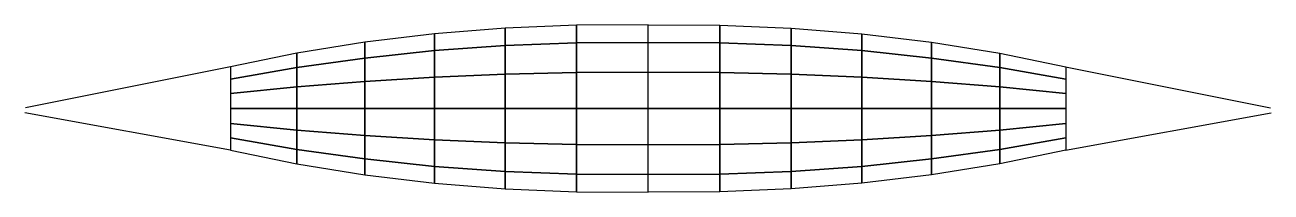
# Model space of a CAD drawing. Extents: x -0.01 to 2.98, y -0.2 to 0.2.
import ezdxf

# ---------------------------------------------------------------- set-up
doc = ezdxf.new("R2010")
doc.units = 0
doc.header["$MEASUREMENT"] = 0
doc.layers.get('0').update_dxf_attribs({"color": 8, "linetype": 'CONTINUOUS'})

msp = doc.modelspace()

# ---------------------------------------------------------------- linework, layer by layer
at = {"extrusion": (0.196116, -0.980581, 0)}
msp.add_line((0.4855, 0.1005, 1.3), (-0.0048, 0.0024, 1.55), dxfattribs=at)
at = {"extrusion": (-0.196116, -0.980581, 0)}
msp.add_line((2.4847, 0.1005, 1.3), (2.975, 0.0024, 1.55), dxfattribs=at)
at = {"extrusion": (-0.178885, -0.98387, 0)}
msp.add_line((0.4855, -0.0995, 1.3), (-0.0064, -0.0101, 1.55), dxfattribs=at)
at = {"extrusion": (0.178885, -0.98387, 0)}
msp.add_line((2.4847, -0.0995, 1.3), (2.9766, -0.0101, 1.55), dxfattribs=at)

# ---------------------------------------------------------------- meshes
at = {"color": 4}
mesh = msp.add_polymesh((7, 7), dxfattribs=at)
for k, corner in enumerate([(0.4855, -0.0995, 1.3), (0.6441, -0.1321, 1.2436), (0.8072, -0.1585, 1.1978), (0.9739, -0.1786, 1.1631), (1.1432, -0.1921, 1.1396), (1.3141, -0.1991, 1.1275), (1.4855, -0.1995, 1.1268), (0.4855, -0.0694, 1.28), (0.6441, -0.0974, 1.2193), (0.8072, -0.1203, 1.1628), (0.9739, -0.138, 1.1142), (1.1432, -0.1502, 1.0768), (1.3141, -0.1566, 1.0539), (1.4855, -0.1572, 1.0489), (0.4855, -0.0355, 1.2676), (0.6441, -0.0513, 1.2038), (0.8072, -0.0645, 1.1398), (0.9739, -0.0748, 1.0814), (1.1432, -0.082, 1.0341), (1.3141, -0.0858, 1.0037), (1.4855, -0.0862, 0.9957), (0.4855, 0.0005, 1.2633), (0.6441, 0.0005, 1.1985), (0.8072, 0.0005, 1.1318), (0.9739, 0.0005, 1.0698), (1.1432, 0.0005, 1.019), (1.3141, 0.0005, 0.9859), (1.4855, 0.0005, 0.9768), (0.4855, 0.0364, 1.2676), (0.6441, 0.0523, 1.2038), (0.8072, 0.0654, 1.1398), (0.9739, 0.0757, 1.0814), (1.1432, 0.0829, 1.0341), (1.3141, 0.0867, 1.0037), (1.4855, 0.0871, 0.9957), (0.4855, 0.0703, 1.28), (0.6441, 0.0983, 1.2193), (0.8072, 0.1212, 1.1628), (0.9739, 0.1389, 1.1142), (1.1432, 0.1511, 1.0768), (1.3141, 0.1575, 1.0539), (1.4855, 0.1581, 1.0489), (0.4855, 0.1005, 1.3), (0.6441, 0.133, 1.2436), (0.8072, 0.1594, 1.1978), (0.9739, 0.1795, 1.1631), (1.1432, 0.193, 1.1396), (1.3141, 0.2, 1.1275), (1.4855, 0.2005, 1.1268)]):
    mesh.set_mesh_vertex(divmod(k, 7), corner)
mesh = msp.add_polymesh((7, 7), dxfattribs=at)
for k, corner in enumerate([(2.4855, -0.0995, 1.3), (2.327, -0.1321, 1.2436), (2.1638, -0.1585, 1.1978), (1.9971, -0.1786, 1.1631), (1.8279, -0.1921, 1.1396), (1.657, -0.1991, 1.1275), (1.4855, -0.1995, 1.1268), (2.4855, -0.0694, 1.28), (2.327, -0.0974, 1.2193), (2.1638, -0.1203, 1.1628), (1.9971, -0.138, 1.1142), (1.8279, -0.1502, 1.0768), (1.657, -0.1566, 1.0539), (1.4855, -0.1572, 1.0489), (2.4855, -0.0355, 1.2676), (2.327, -0.0513, 1.2038), (2.1638, -0.0645, 1.1398), (1.9971, -0.0748, 1.0814), (1.8279, -0.082, 1.0341), (1.657, -0.0858, 1.0037), (1.4855, -0.0862, 0.9957), (2.4855, 0.0005, 1.2633), (2.327, 0.0005, 1.1985), (2.1638, 0.0005, 1.1318), (1.9971, 0.0005, 1.0698), (1.8279, 0.0005, 1.019), (1.657, 0.0005, 0.9859), (1.4855, 0.0005, 0.9768), (2.4855, 0.0364, 1.2676), (2.327, 0.0523, 1.2038), (2.1638, 0.0654, 1.1398), (1.9971, 0.0757, 1.0814), (1.8279, 0.0829, 1.0341), (1.657, 0.0867, 1.0037), (1.4855, 0.0871, 0.9957), (2.4855, 0.0703, 1.28), (2.327, 0.0983, 1.2193), (2.1638, 0.1212, 1.1628), (1.9971, 0.1389, 1.1142), (1.8279, 0.1511, 1.0768), (1.657, 0.1575, 1.0539), (1.4855, 0.1581, 1.0489), (2.4855, 0.1005, 1.3), (2.327, 0.133, 1.2436), (2.1638, 0.1594, 1.1978), (1.9971, 0.1795, 1.1631), (1.8279, 0.193, 1.1396), (1.657, 0.2, 1.1275), (1.4855, 0.2005, 1.1268)]):
    mesh.set_mesh_vertex(divmod(k, 7), corner)

doc.saveas('drawing.dxf')
